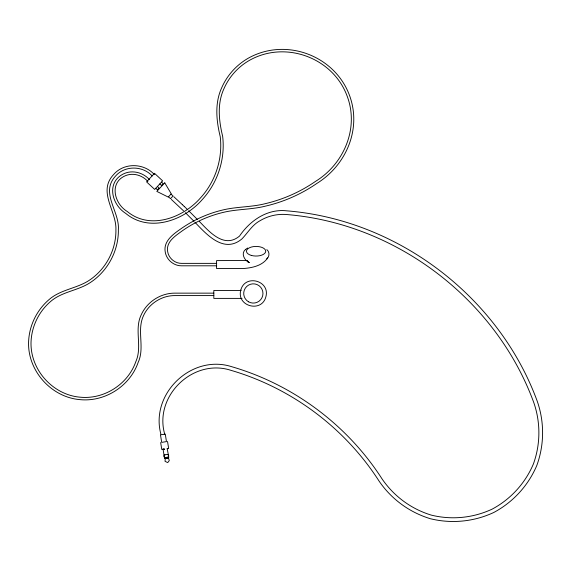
<?xml version="1.0" encoding="UTF-8"?>
<svg xmlns="http://www.w3.org/2000/svg" width="571" height="571" viewBox="0 0 571 571"><rect width="100%" height="100%" fill="white"/><g stroke="black" fill="none" stroke-linecap="round" stroke-linejoin="round"><path stroke-width="0.86" d="M245.587 249.42C240.541 253.288 244.531 260.676 249.349 262.631L248.985 262.453M245.83 249.249L247.714 248.021M194.882 222.198C206.845 234.76 224.018 253.909 241.911 238.928C247.914 232.697 252.318 224.71 260.305 220.57C268.17 215.881 277.485 213.747 286.606 214.532C396.181 223.397 496.213 299.561 533.878 402.84C540.694 422.697 540.544 444.259 533.385 464.009C525.199 483.316 510.674 499.218 492.181 509.118C473.188 518.004 451.761 520.131 431.383 515.142C411.256 509.054 393.883 496.235 382.028 478.869C347.496 425.088 293.166 384.554 231.79 366.725C191.535 353.706 149.573 394.026 161.043 434.759L164.705 434.16C153.77 395.974 193.077 358.038 230.855 370.308C291.438 387.923 345.027 427.986 379.08 481.103C391.392 499.154 409.5 512.394 430.406 518.732C451.661 523.942 474.03 521.723 493.851 512.444C513.151 502.116 528.311 485.521 536.854 465.372C544.299 444.809 544.506 422.354 537.404 401.67C499.275 297.027 397.951 219.821 286.942 210.849C267.442 208.522 249.97 220.592 239.52 236.087C224.246 248.849 209.464 231.969 199.322 221.384M160.48 434.852L161.693 442.375L166.475 441.597L165.262 434.074M167.517 441.426L168.631 448.335L167.16 448.642L168.195 453.909M164.712 457.671C161.108 453.874 171.421 453.253 168.074 457.143M168.095 454.487L167.66 454.58M164.605 457.678L168.531 457.036M164.691 458.213L168.616 457.571L168.16 457.678M164.983 458.577L168.452 458.006L169.28 460.619L167.703 462.596L165.019 461.318L165.29 458.549M168.616 457.721L168.181 457.814M168.431 458.021L168.045 458.106M246.372 260.483L216.58 260.612L216.58 268.534L243.096 268.534C251.861 267.963 262.417 265.815 267.606 257.978L266.942 258.863C269.591 256.465 269.769 251.875 266.821 249.613M164.684 434.181L164.277 434.267M165.169 458.235L164.548 458.37L165.554 458.163M168.459 457.756L168.809 457.678L168.295 457.735M167.253 448.599L167.881 448.456L167.274 448.72M165.462 458.178L166.011 458.085M165.954 458.092L167.06 457.913M163.727 449.206L164.584 449.07M167.032 457.921L168.06 457.764M164.048 449.134L162.521 449.327L163.834 449.27M164.305 449.206L163.092 449.356L163.934 454.602M163.463 449.22L161.771 449.448L160.658 442.546M164.876 455.03L164.184 455.108M167.953 457.785L168.688 457.685M164.919 458.335L165.397 458.263M164.662 458.363L165.055 458.313M216.702 263.367L181.557 263.367C174.847 263.431 168.681 258.22 167.653 251.59C165.868 241.74 175.504 235.794 182.277 230.841C194.568 222.183 208.508 215.895 223.14 212.412C237.208 208.986 251.904 209.664 265.943 206.017C284.115 201.749 301.459 194.054 316.826 183.448C346.576 165.026 362.078 128.168 349.224 94.643C334.028 55.087 285.614 37.472 248.556 58.042C236.744 64.673 227.222 75.165 221.784 87.57C214.596 103.066 216.295 120.531 220.228 136.626C222.883 158.781 215.431 181.764 200.278 198.144C182.82 218.029 149.83 230.256 127.233 211.477C114.343 203.776 108.918 182.749 125.32 175.74C133.107 172.406 142.429 175.226 147.882 181.485M216.666 265.8L181.428 265.8C173.598 265.843 166.439 259.719 165.233 251.982C163.213 241.212 173.184 234.174 180.864 228.85C193.419 220.006 207.644 213.59 222.576 210.035C236.651 206.581 251.34 207.266 265.387 203.64C283.266 199.443 300.325 191.877 315.435 181.442C344.113 163.863 359.466 127.74 346.925 95.521C332.493 57.428 285.193 40.27 249.677 60.226C238.357 66.586 229.242 76.65 224.025 88.541C216.994 103.644 218.857 120.659 222.654 136.333C225.395 159.188 217.708 182.906 202.07 199.8C183.805 220.663 149.252 232.982 125.713 213.39C111.209 204.24 106.149 181.514 124.371 173.484C132.993 169.801 143.378 172.735 149.495 179.658M241.098 290.468L213.818 290.468L213.818 298.39L242.068 298.39M213.818 293.144L174.783 293.144C160.587 293.094 146.954 301.916 141.18 314.878C134.014 329.76 142.614 346.626 135.805 361.693C127.975 384.212 104.236 399.464 80.504 397.223C53.317 395.111 30.77 370.493 31.005 343.221C31.248 327.219 38.514 311.795 50.691 301.417C61.625 291.967 76.564 290.825 88.676 283.58C107.091 272.381 118.718 251.304 118.361 229.749C119.796 211.441 100.146 192.998 115.349 176.296C124.592 165.326 142.643 165.462 152.193 175.982M213.84 295.585L174.869 295.585C161.586 295.514 148.817 303.751 143.407 315.884C136.555 330.737 145.091 347.532 138.111 362.521C129.931 386.06 105.107 402.005 80.29 399.664C51.868 397.466 28.3 371.728 28.55 343.221C28.8 326.498 36.394 310.374 49.127 299.525C60.119 289.947 75.144 288.69 87.399 281.489C105.093 270.733 116.256 250.491 115.913 229.792C116.684 210.97 97.47 191.863 113.493 174.683C123.814 162.421 143.921 162.863 154.448 174.662M247.828 261.639L248.678 262.353L247.493 261.004M161.493 182.106L163.163 183.655L161.507 185.447L159.837 183.891M171 194.083L173.042 195.981L170.529 198.687L168.488 196.788M173.841 196.724L182.47 204.746M157.418 186.496L159.088 188.052L157.425 189.836L155.755 188.287M171.336 199.436L183.541 210.87M184.226 206.409L187.445 209.514M182.349 204.632L184.326 206.502M188.694 210.749L197.452 219.535M185.425 212.705L193.933 221.241M247.364 260.626L247.686 261.325M168.281 454.445L168.695 457.007M164.02 455.137L164.434 457.706M240.798 290.097C236.266 306.334 261.682 313.144 265.879 296.82C270.404 280.582 244.995 273.773 240.798 290.097M154.513 173.32L146.569 181.878L154.691 189.429L162.642 180.871L154.513 173.32M164.762 182.834L156.811 191.399L168.231 197.066L171.257 193.812L164.762 182.834M251.283 255.401A9.628 4.811 0 0 0 265.722 251.233A9.628 4.811 0 0 0 251.283 247.072A9.628 4.811 0 0 0 251.283 255.401M248.521 301.795A9.628 9.628 0 0 0 262.96 293.458A9.628 9.628 0 0 0 248.521 285.122A9.628 9.628 0 0 0 248.521 301.795"/></g></svg>
